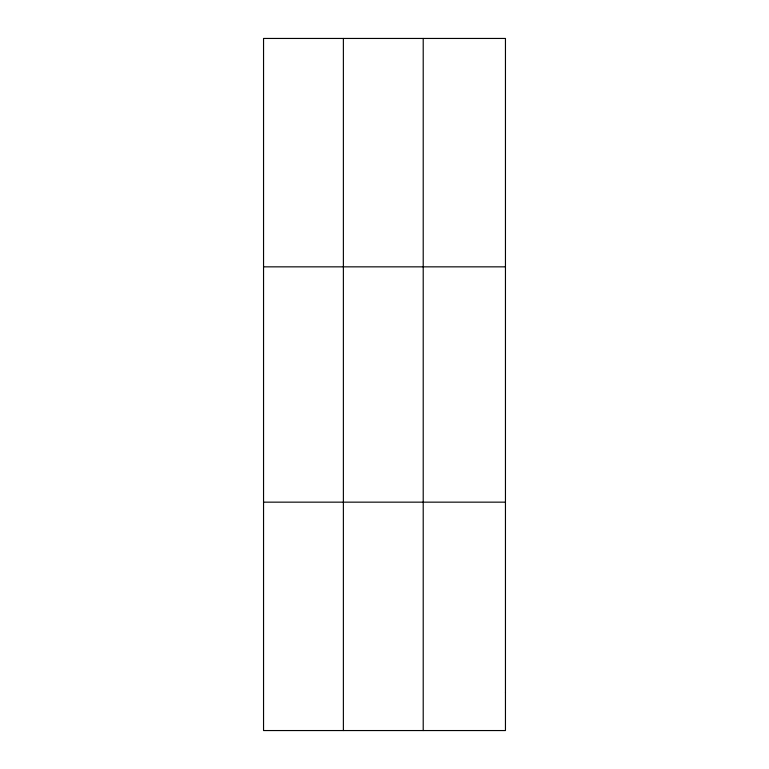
<?xml version="1.0" encoding="UTF-8"?>
<svg xmlns="http://www.w3.org/2000/svg" width="769" height="769" viewBox="0 0 769 769"><rect width="100%" height="100%" fill="white"/><g stroke="black" fill="none" stroke-linecap="round" stroke-linejoin="round"><path stroke-width="1.15" d="M343.378 38.45L343.378 730.55M423.21 38.45L423.21 730.55M263.546 266.843L505.454 266.843M263.546 502.157L505.454 502.157M505.454 692.485L505.454 730.55L263.546 730.55L263.546 38.45L505.454 38.45L505.454 692.485"/></g></svg>
